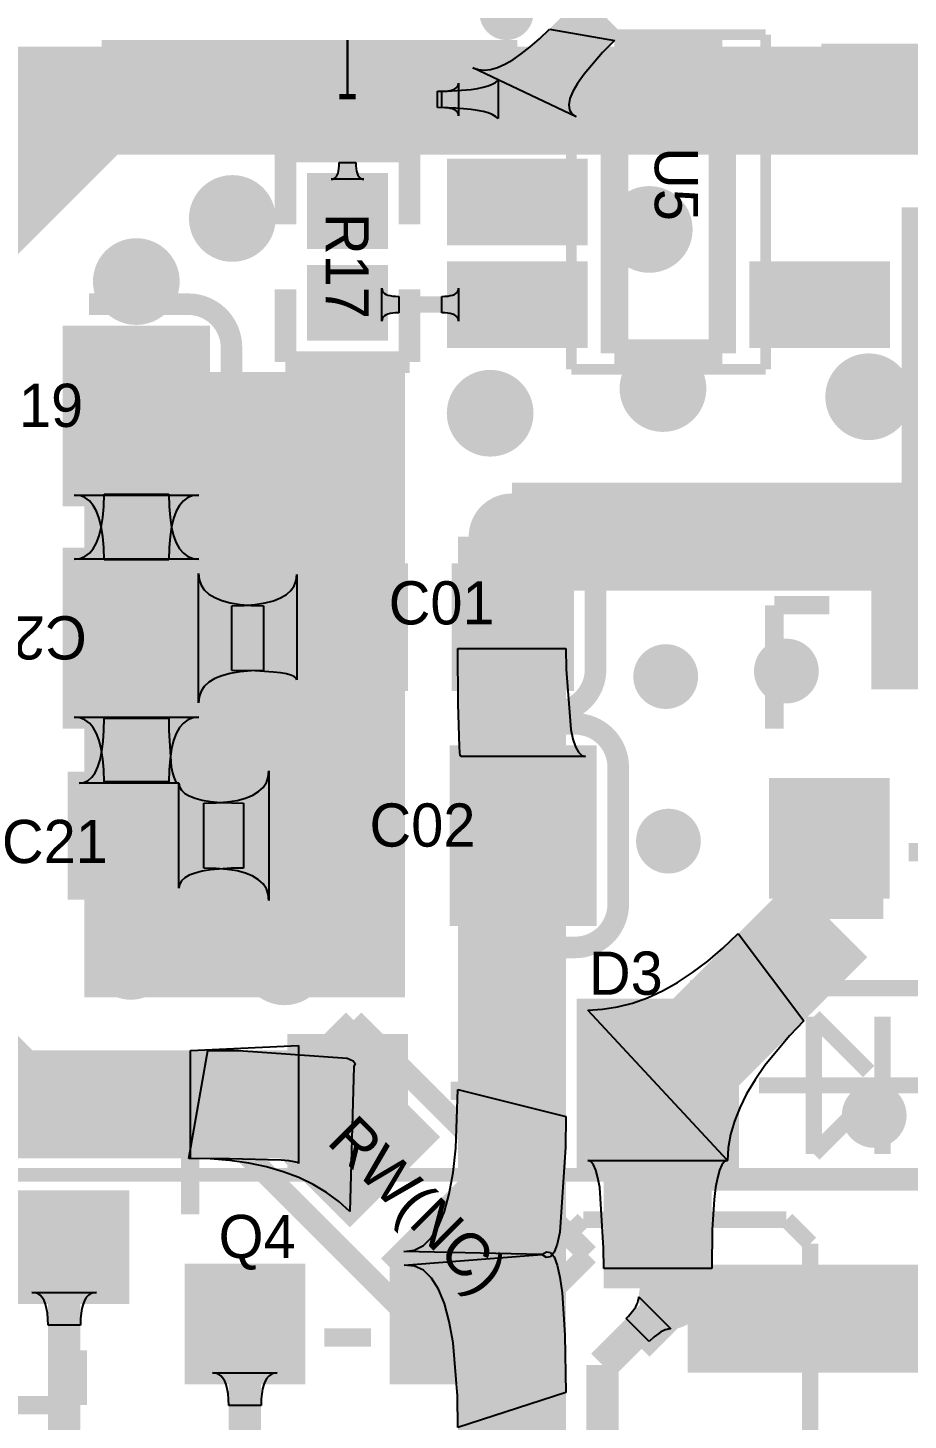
# Model space of a CAD drawing. Extents: x 53.3 to 135, y 28 to 125.4.
# Drawn here: x 88.94 to 97.09, y 46.51 to 59.4 of the extents above; entities that cross this region are included whole.
import ezdxf

# ---------------------------------------------------------------- set-up
doc = ezdxf.new("R2010")
doc.units = 0
doc.header["$MEASUREMENT"] = 0
for name, color, linetype in [('BOTTOMLAYER', 5, 'CONTINUOUS'), ('BOTTOMOVERLAY', 54, 'CONTINUOUS'), ('BOTTOMSOLDER', 6, 'CONTINUOUS'), ('MECHANICAL13', 56, 'CONTINUOUS'), ('MULTILAYER', 9, 'CONTINUOUS'), ('TOPLAYER', 1, 'CONTINUOUS'), ('TOPOVERLAY', 2, 'CONTINUOUS'), ('TOPPASTE', 8, 'CONTINUOUS'), ('TOPSOLDER', 216, 'CONTINUOUS')]:
    doc.layers.add(name, color=color, linetype=linetype)

msp = doc.modelspace()

# ---------------------------------------------------------------- linework, layer by layer
at = {"layer": 'BOTTOMLAYER'}
for p, q in [((94.565567, 47.554914), (94.576087, 47.574766)), ((94.576087, 47.574766), (94.584233, 47.593941)), ((94.584233, 47.593941), (94.590001, 47.61244)), ((94.590001, 47.61244), (94.593397, 47.630258)), ((94.593397, 47.630258), (94.594416, 47.6474)), ((94.594416, 47.6474), (94.8914, 47.350416)), ((94.477345, 47.445475), (94.49974, 47.468719)), ((94.689475, 47.233345), (94.477345, 47.445475)), ((94.49974, 47.468719), (94.537403, 47.513171)), ((94.537403, 47.513171), (94.552673, 47.53438)), ((94.552673, 47.53438), (94.565567, 47.554914)), ((94.798914, 47.321567), (94.77838, 47.308673)), ((94.818766, 47.332087), (94.798914, 47.321567)), ((94.837941, 47.340233), (94.818766, 47.332087)), ((94.85644, 47.346001), (94.837941, 47.340233)), ((94.874258, 47.349397), (94.85644, 47.346001)), ((94.8914, 47.350416), (94.874258, 47.349397)), ((94.735284, 47.275758), (94.689475, 47.233345)), ((94.757171, 47.293403), (94.735284, 47.275758)), ((94.77838, 47.308673), (94.757171, 47.293403))]:
    msp.add_line(p, q, dxfattribs=at)
for points, const_width in [([(79.9592, 58.7248), (100.8888, 58.7248)], 1.000001), ([(93.419198, 54.6862), (97.7392, 54.6862)], 1.000001), ([(93.6498, 47.9298), (94.0816, 48.3616)], 0.152001), ([(94.0816, 48.3616), (95.9612, 48.3616)], 0.152001), ([(95.9612, 48.3616), (96.182398, 48.140402)], 0.152001), ([(96.182398, 44.3992), (96.182398, 48.140402)], 0.152001), ([(93.6498, 44.6786), (93.6498, 47.9298)], 0.152001), ([(94.2594, 47.0154), (94.8944, 47.6504)], 0.299999), ([(94.2594, 44.1198), (94.2594, 47.0154)], 0.299999)]:
    msp.add_lwpolyline(points, dxfattribs=dict(at, const_width=const_width))
for points, const_width in [([(90.6804, 57.6326, 1), (90.9804, 57.6326, 1)], 0.299999), ([(94.5412, 57.531, 1), (94.8412, 57.531, 1)], 0.299999), ([(89.7914, 57.0484, 1), (90.0914, 57.0484, 1)], 0.299999), ([(94.6682, 56.0578, 1), (94.9682, 56.0578, 1)], 0.299999), ([(96.5732, 55.9816, 1), (96.8732, 55.9816, 1)], 0.299999), ([(93.068, 55.8292, 1), (93.368, 55.8292, 1)], 0.299999), ([(90.4772, 55.7784, 1), (90.7772, 55.7784, 1)], 0.299999), ([(91.671, 55.4736, 1), (91.971, 55.4736, 1)], 0.299999), ([(89.792399, 54.8132, 1), (90.092398, 54.8132, 1)], 0.299999), ([(93.219199, 54.6862, 1), (93.619198, 54.6862, 1)], 0.399999), ([(90.8074, 53.7464, 1), (91.1074, 53.7464, 1)], 0.299999), ([(94.6936, 53.3908, 1), (94.9936, 53.3908, 1)], 0.299999), ([(95.8112, 53.4416, 1), (96.1112, 53.4416, 1)], 0.299999), ([(91.5948, 52.9844, 1), (91.8948, 52.9844, 1)], 0.299999), ([(90.7312, 52.832, 1), (91.0312, 52.832, 1)], 0.299999), ([(89.792399, 52.7558, 1), (90.092398, 52.7558, 1)], 0.299999), ([(90.5788, 51.9176, 1), (90.8788, 51.9176, 1)], 0.299999), ([(94.719, 51.8668, 1), (95.019, 51.8668, 1)], 0.299999), ([(89.7406, 50.8, 1), (90.0406, 50.8, 1)], 0.299999), ([(91.163, 50.7492, 1), (91.463, 50.7492, 1)], 0.299999), ([(96.624, 49.3268, 1), (96.924, 49.3268, 1)], 0.299999), ([(94.7444, 47.6504, 1), (95.0444, 47.6504, 1)], 0.299999)]:
    msp.add_lwpolyline(points, format="xyb", close=True, dxfattribs=dict(at, const_width=const_width))
at = {"layer": 'BOTTOMOVERLAY', "const_width": 0.127}
msp.add_lwpolyline([(79.353113, 48.777027), (122.553136, 48.777027)], dxfattribs=at)
at = {"layer": 'BOTTOMSOLDER', "const_width": 0.401599}
for points in [[(90.6296, 57.6326, 1), (91.0312, 57.6326, 1)], [(94.4904, 57.531, 1), (94.892, 57.531, 1)], [(89.7406, 57.0484, 1), (90.1422, 57.0484, 1)], [(94.6174, 56.0578, 1), (95.019, 56.0578, 1)], [(96.5224, 55.9816, 1), (96.924, 55.9816, 1)], [(93.0172, 55.8292, 1), (93.4188, 55.8292, 1)], [(90.4264, 55.7784, 1), (90.828, 55.7784, 1)], [(91.6202, 55.4736, 1), (92.0218, 55.4736, 1)], [(89.741599, 54.8132, 1), (90.143198, 54.8132, 1)], [(90.7566, 53.7464, 1), (91.1582, 53.7464, 1)], [(91.544, 52.9844, 1), (91.9456, 52.9844, 1)], [(89.741599, 52.7558, 1), (90.143198, 52.7558, 1)], [(90.6804, 52.832, 1), (91.082, 52.832, 1)], [(90.528, 51.9176, 1), (90.9296, 51.9176, 1)], [(89.6898, 50.8, 1), (90.0914, 50.8, 1)], [(91.1122, 50.7492, 1), (91.5138, 50.7492, 1)]]:
    msp.add_lwpolyline(points, format="xyb", close=True, dxfattribs=at)
at = {"layer": 'MECHANICAL13', "const_width": 0.1}
for points in [[(93.968997, 59.334997), (95.768998, 59.334997)], [(93.968997, 56.234998), (93.968997, 59.334997)], [(95.768998, 56.234998), (95.768998, 59.334997)], [(93.968997, 56.234998), (95.768998, 56.234998)]]:
    msp.add_lwpolyline(points, dxfattribs=at)
at = {"layer": 'MULTILAYER'}
for points, const_width in [([(90.6804, 57.6326, 1), (90.9804, 57.6326, 1)], 0.299999), ([(94.5412, 57.531, 1), (94.8412, 57.531, 1)], 0.299999), ([(89.7914, 57.0484, 1), (90.0914, 57.0484, 1)], 0.299999), ([(94.6682, 56.0578, 1), (94.9682, 56.0578, 1)], 0.299999), ([(96.5732, 55.9816, 1), (96.8732, 55.9816, 1)], 0.299999), ([(93.068, 55.8292, 1), (93.368, 55.8292, 1)], 0.299999), ([(90.4772, 55.7784, 1), (90.7772, 55.7784, 1)], 0.299999), ([(91.671, 55.4736, 1), (91.971, 55.4736, 1)], 0.299999), ([(89.792399, 54.8132, 1), (90.092398, 54.8132, 1)], 0.299999), ([(93.219199, 54.6862, 1), (93.619198, 54.6862, 1)], 0.399999), ([(90.8074, 53.7464, 1), (91.1074, 53.7464, 1)], 0.299999), ([(94.6936, 53.3908, 1), (94.9936, 53.3908, 1)], 0.299999), ([(95.8112, 53.4416, 1), (96.1112, 53.4416, 1)], 0.299999), ([(91.5948, 52.9844, 1), (91.8948, 52.9844, 1)], 0.299999), ([(90.7312, 52.832, 1), (91.0312, 52.832, 1)], 0.299999), ([(89.792399, 52.7558, 1), (90.092398, 52.7558, 1)], 0.299999), ([(90.5788, 51.9176, 1), (90.8788, 51.9176, 1)], 0.299999), ([(94.719, 51.8668, 1), (95.019, 51.8668, 1)], 0.299999), ([(89.7406, 50.8, 1), (90.0406, 50.8, 1)], 0.299999), ([(91.163, 50.7492, 1), (91.463, 50.7492, 1)], 0.299999), ([(96.624, 49.3268, 1), (96.924, 49.3268, 1)], 0.299999), ([(94.7444, 47.6504, 1), (95.0444, 47.6504, 1)], 0.299999)]:
    msp.add_lwpolyline(points, format="xyb", close=True, dxfattribs=dict(at, const_width=const_width))
at = {"layer": 'TOPLAYER'}
for p, q in [((93.674347, 59.297405), (93.765949, 59.385502)), ((93.765949, 59.385502), (94.369501, 59.281949)), ((91.8972, 59.284997), (91.8972, 59.285)), ((91.8972, 59.285), (91.8972, 59.284997)), ((91.8972, 59.284997), (91.8972, 59.285)), ((91.8972, 59.285), (91.8972, 59.284997)), ((91.8972, 58.784998), (91.8972, 59.284997)), ((91.8972, 59.284997), (91.8972, 59.284997)), ((91.8972, 59.284997), (91.8972, 59.284997)), ((91.8972, 59.284997), (91.8972, 59.284997)), ((91.8972, 59.284997), (91.8972, 59.284997)), ((91.8972, 59.284997), (91.8972, 59.284997)), ((91.8972, 59.284997), (91.8972, 59.284997)), ((91.8972, 59.284997), (91.8972, 58.784998)), ((93.505068, 59.156166), (93.587385, 59.220959)), ((93.587385, 59.220959), (93.674347, 59.297405)), ((94.369501, 59.281949), (94.259001, 59.167944)), ((93.285973, 59.031706), (93.35436, 59.06154)), ((93.35436, 59.06154), (93.427393, 59.103026)), ((93.427393, 59.103026), (93.505068, 59.156166)), ((94.259001, 59.167944), (94.087892, 58.968795)), ((94.012901, 58.574843), (93.058844, 59.028901)), ((93.058844, 59.028901), (93.108661, 59.012122)), ((93.108661, 59.012122), (93.163123, 59.006999)), ((93.163123, 59.006999), (93.222227, 59.013527)), ((93.222227, 59.013527), (93.285973, 59.031706)), ((94.087892, 58.968795), (94.027285, 58.883652)), ((92.730831, 58.810997), (92.819334, 58.812008)), ((92.730831, 58.658999), (92.730831, 58.810997)), ((92.770046, 58.810997), (92.799505, 58.811759)), ((92.770046, 58.658999), (92.770046, 58.810997)), ((92.799505, 58.811759), (92.825862, 58.814038)), ((92.819334, 58.812008), (93.041706, 58.827142)), ((92.825862, 58.814038), (92.849121, 58.817838)), ((92.849121, 58.817838), (92.869278, 58.823159)), ((92.869278, 58.823159), (92.886332, 58.829999)), ((92.886332, 58.829999), (92.900287, 58.838358)), ((92.900287, 58.838358), (92.91114, 58.848239)), ((92.91114, 58.848239), (92.918892, 58.859638)), ((92.918892, 58.859638), (92.923545, 58.872559)), ((92.923545, 58.872559), (92.925095, 58.886999)), ((92.925095, 58.886999), (92.925095, 58.582997)), ((93.041706, 58.827142), (93.10145, 58.83622)), ((93.10145, 58.83622), (93.154007, 58.847317)), ((93.154007, 58.847317), (93.199372, 58.860433)), ((93.199372, 58.860433), (93.237548, 58.875567)), ((93.237548, 58.875567), (93.268533, 58.892717)), ((93.268533, 58.892717), (93.292331, 58.911884)), ((93.292331, 58.911884), (93.292331, 58.558113)), ((93.98331, 58.808132), (93.955967, 58.742232)), ((94.027285, 58.883652), (93.98331, 58.808132)), ((91.8972, 58.784998), (91.8972, 58.784998)), ((93.955967, 58.742232), (93.945253, 58.685953)), ((93.945253, 58.685953), (93.951171, 58.639296)), ((92.900647, 58.654963), (92.730831, 58.658999)), ((92.799505, 58.658237), (92.770046, 58.658999)), ((92.825862, 58.655958), (92.799505, 58.658237)), ((92.849121, 58.652159), (92.825862, 58.655958)), ((92.869278, 58.646837), (92.849121, 58.652159)), ((92.886332, 58.639997), (92.869278, 58.646837)), ((92.900287, 58.631638), (92.886332, 58.639997)), ((92.91114, 58.621757), (92.900287, 58.631638)), ((93.041706, 58.642855), (92.900647, 58.654963)), ((92.918892, 58.610358), (92.91114, 58.621757)), ((92.923545, 58.597437), (92.918892, 58.610358)), ((92.925095, 58.582997), (92.923545, 58.597437)), ((93.10145, 58.633777), (93.041706, 58.642855)), ((93.154007, 58.622679), (93.10145, 58.633777)), ((93.199372, 58.609563), (93.154007, 58.622679)), ((93.237548, 58.594429), (93.199372, 58.609563)), ((93.268533, 58.577279), (93.237548, 58.594429)), ((93.292331, 58.558113), (93.268533, 58.577279)), ((93.951171, 58.639296), (93.973721, 58.602258)), ((93.973721, 58.602258), (94.012901, 58.574843)), ((91.820439, 58.121492), (91.821198, 58.15095)), ((91.821198, 58.15095), (91.973202, 58.15095)), ((91.973202, 58.15095), (91.973961, 58.121492)), ((91.783959, 58.009856), (91.79384, 58.020709)), ((91.79384, 58.020709), (91.802199, 58.034664)), ((91.802199, 58.034664), (91.809039, 58.051718)), ((91.809039, 58.051718), (91.81436, 58.071875)), ((91.81436, 58.071875), (91.81816, 58.095134)), ((91.81816, 58.095134), (91.820439, 58.121492)), ((91.973961, 58.121492), (91.97624, 58.095134)), ((91.97624, 58.095134), (91.98004, 58.071875)), ((91.98004, 58.071875), (91.985361, 58.051718)), ((91.985361, 58.051718), (91.992201, 58.034664)), ((91.992201, 58.034664), (92.00056, 58.020709)), ((92.00056, 58.020709), (92.010441, 58.009856)), ((91.745199, 57.995901), (91.759639, 57.997451)), ((92.049201, 57.995901), (91.745199, 57.995901)), ((91.759639, 57.997451), (91.77256, 58.002104)), ((91.77256, 58.002104), (91.783959, 58.009856)), ((92.010441, 58.009856), (92.02184, 58.002104)), ((92.02184, 58.002104), (92.034761, 57.997451)), ((92.034761, 57.997451), (92.049201, 57.995901)), ((92.216105, 56.682998), (92.216105, 56.987001)), ((92.216105, 56.987001), (92.217654, 56.972561)), ((92.923545, 56.972561), (92.925095, 56.987001)), ((92.925095, 56.987001), (92.925095, 56.682998)), ((92.217654, 56.972561), (92.222307, 56.95964)), ((92.222307, 56.95964), (92.230059, 56.94824)), ((92.230059, 56.94824), (92.240913, 56.93836)), ((92.240913, 56.93836), (92.254868, 56.93)), ((92.254868, 56.93), (92.271921, 56.92316)), ((92.271921, 56.92316), (92.292079, 56.917839)), ((92.292079, 56.917839), (92.315337, 56.914039)), ((92.315337, 56.914039), (92.341695, 56.911761)), ((92.341695, 56.911761), (92.371154, 56.911001)), ((92.371154, 56.911001), (92.371154, 56.758997)), ((92.770046, 56.911001), (92.799505, 56.911761)), ((92.770046, 56.758997), (92.770046, 56.911001)), ((92.799505, 56.911761), (92.825862, 56.914039)), ((92.825862, 56.914039), (92.849121, 56.917839)), ((92.849121, 56.917839), (92.869278, 56.92316)), ((92.869278, 56.92316), (92.886332, 56.93)), ((92.886332, 56.93), (92.900287, 56.93836)), ((92.900287, 56.93836), (92.91114, 56.94824)), ((92.91114, 56.94824), (92.918892, 56.95964)), ((92.918892, 56.95964), (92.923545, 56.972561)), ((92.240913, 56.731639), (92.230059, 56.721759)), ((92.254868, 56.739998), (92.240913, 56.731639)), ((92.271921, 56.746838), (92.254868, 56.739998)), ((92.292079, 56.75216), (92.271921, 56.746838)), ((92.315337, 56.75596), (92.292079, 56.75216)), ((92.341695, 56.758238), (92.315337, 56.75596)), ((92.371154, 56.758997), (92.341695, 56.758238)), ((92.799505, 56.758238), (92.770046, 56.758997)), ((92.825862, 56.75596), (92.799505, 56.758238)), ((92.849121, 56.75216), (92.825862, 56.75596)), ((92.869278, 56.746838), (92.849121, 56.75216)), ((92.886332, 56.739998), (92.869278, 56.746838)), ((92.900287, 56.731639), (92.886332, 56.739998)), ((92.91114, 56.721759), (92.900287, 56.731639)), ((92.217654, 56.697438), (92.216105, 56.682998)), ((92.222307, 56.710359), (92.217654, 56.697438)), ((92.230059, 56.721759), (92.222307, 56.710359)), ((92.918892, 56.710359), (92.91114, 56.721759)), ((92.923545, 56.697438), (92.918892, 56.710359)), ((92.925095, 56.682998), (92.923545, 56.697438)), ((89.418069, 55.065849), (89.365447, 55.071848)), ((89.365447, 55.071848), (90.519349, 55.071848)), ((89.46515, 55.047848), (89.418069, 55.065849)), ((89.63963, 54.96435), (89.642399, 55.078351)), ((89.642399, 55.078351), (90.242398, 55.078351)), ((90.242398, 55.078351), (90.245166, 54.96435)), ((90.466728, 55.065849), (90.419646, 55.047848)), ((90.519349, 55.071848), (90.466728, 55.065849)), ((89.506692, 55.017848), (89.46515, 55.047848)), ((89.542696, 54.975849), (89.506692, 55.017848)), ((89.573161, 54.921848), (89.542696, 54.975849)), ((89.631322, 54.862352), (89.63963, 54.96435)), ((90.245166, 54.96435), (90.253475, 54.862352)), ((90.3421, 54.975849), (90.311635, 54.921848)), ((90.378105, 55.017848), (90.3421, 54.975849)), ((90.419646, 55.047848), (90.378105, 55.017848)), ((89.598086, 54.855849), (89.573161, 54.921848)), ((89.617474, 54.777848), (89.598086, 54.855849)), ((89.617474, 54.772352), (89.631322, 54.862352)), ((90.253475, 54.862352), (90.267323, 54.772352)), ((90.28671, 54.855849), (90.267323, 54.777848)), ((90.311635, 54.921848), (90.28671, 54.855849)), ((89.573161, 54.628351), (89.598086, 54.694351)), ((89.598086, 54.694351), (89.617474, 54.772352)), ((89.631322, 54.687848), (89.617474, 54.777848)), ((89.63963, 54.58585), (89.631322, 54.687848)), ((90.253475, 54.687848), (90.245166, 54.58585)), ((90.267323, 54.777848), (90.253475, 54.687848)), ((90.267323, 54.772352), (90.28671, 54.694351)), ((90.28671, 54.694351), (90.311635, 54.628351)), ((89.506692, 54.532352), (89.542696, 54.574351)), ((89.542696, 54.574351), (89.573161, 54.628351)), ((89.642399, 54.471849), (89.63963, 54.58585)), ((90.245166, 54.58585), (90.242398, 54.471849)), ((90.311635, 54.628351), (90.3421, 54.574351)), ((90.3421, 54.574351), (90.378105, 54.532352)), ((89.365447, 54.478352), (89.418069, 54.484351)), ((90.519349, 54.478352), (89.365447, 54.478352)), ((89.418069, 54.484351), (89.46515, 54.502352)), ((89.46515, 54.502352), (89.506692, 54.532352)), ((90.242398, 54.471849), (89.642399, 54.471849)), ((90.378105, 54.532352), (90.419646, 54.502352)), ((90.419646, 54.502352), (90.466728, 54.484351)), ((90.466728, 54.484351), (90.519349, 54.478352)), ((90.516301, 53.146401), (90.516301, 54.346399)), ((90.516301, 54.346399), (90.522331, 54.289399)), ((90.522331, 54.289399), (90.540423, 54.238398)), ((91.403249, 54.231073), (91.42125, 54.280125)), ((91.42125, 54.280125), (91.427249, 54.334951)), ((91.427249, 54.334951), (91.427249, 53.361049)), ((90.540423, 54.238398), (90.570576, 54.193399)), ((90.570576, 54.193399), (90.612788, 54.1544)), ((90.612788, 54.1544), (90.667063, 54.121401)), ((91.277249, 54.118538), (91.33125, 54.150278)), ((91.33125, 54.150278), (91.373249, 54.187788)), ((91.373249, 54.187788), (91.403249, 54.231073)), ((90.667063, 54.121401), (90.733397, 54.0944)), ((90.733397, 54.0944), (90.811794, 54.0734)), ((90.811794, 54.0734), (90.902252, 54.058398)), ((90.82725, 54.046399), (90.941251, 54.049285)), ((90.82725, 53.446401), (90.82725, 54.046399)), ((90.902252, 54.058398), (91.004768, 54.049399)), ((90.941251, 54.049285), (91.043249, 54.057941)), ((91.004768, 54.049399), (91.119348, 54.046399)), ((91.043249, 54.057941), (91.133249, 54.072368)), ((91.119348, 54.046399), (91.119348, 53.446401)), ((91.133249, 54.072368), (91.21125, 54.092566)), ((91.21125, 54.092566), (91.277249, 54.118538)), ((92.919199, 53.649552), (93.919197, 53.649552)), ((92.921686, 53.139551), (92.919199, 53.649552)), ((93.919197, 53.649552), (93.921014, 53.459553)), ((90.733397, 53.3984), (90.667063, 53.371399)), ((90.811794, 53.4194), (90.733397, 53.3984)), ((90.902252, 53.434402), (90.811794, 53.4194)), ((91.043249, 53.442987), (90.82725, 53.446401)), ((91.004768, 53.443401), (90.902252, 53.434402)), ((91.119348, 53.446401), (91.004768, 53.443401)), ((91.21125, 53.432746), (91.043249, 53.442987)), ((91.277249, 53.425062), (91.21125, 53.432746)), ((91.33125, 53.415674), (91.277249, 53.425062)), ((91.373249, 53.404579), (91.33125, 53.415674)), ((91.403249, 53.391775), (91.373249, 53.404579)), ((91.42125, 53.377267), (91.403249, 53.391775)), ((91.427249, 53.361049), (91.42125, 53.377267)), ((93.921014, 53.459553), (93.964587, 52.899551)), ((90.540423, 53.254402), (90.522331, 53.203401)), ((90.570576, 53.299401), (90.540423, 53.254402)), ((90.612788, 53.3384), (90.570576, 53.299401)), ((90.667063, 53.371399), (90.612788, 53.3384)), ((90.522331, 53.203401), (90.516301, 53.146401)), ((92.932748, 52.739552), (92.921686, 53.139551)), ((89.418069, 53.008449), (89.365447, 53.014448)), ((89.365447, 53.014448), (90.519349, 53.014448)), ((89.46515, 52.990448), (89.418069, 53.008449)), ((89.506692, 52.960448), (89.46515, 52.990448)), ((89.640087, 52.89055), (89.642399, 53.00455)), ((89.642399, 53.00455), (90.242398, 53.00455)), ((90.242398, 53.00455), (90.243325, 52.89055)), ((90.419646, 52.990448), (90.378105, 52.960448)), ((90.466728, 53.008449), (90.419646, 52.990448)), ((90.519349, 53.014448), (90.466728, 53.008449)), ((89.542696, 52.918449), (89.506692, 52.960448)), ((89.573161, 52.864448), (89.542696, 52.918449)), ((89.598086, 52.798449), (89.573161, 52.864448)), ((89.633153, 52.788551), (89.640087, 52.89055)), ((90.243325, 52.89055), (90.265585, 52.554551)), ((90.311635, 52.864448), (90.28671, 52.798449)), ((90.3421, 52.918449), (90.311635, 52.864448)), ((90.378105, 52.960448), (90.3421, 52.918449)), ((93.964587, 52.899551), (93.984559, 52.809551)), ((89.617474, 52.720448), (89.598086, 52.798449)), ((89.621596, 52.698551), (89.633153, 52.788551)), ((90.28671, 52.798449), (90.267323, 52.720448)), ((92.936898, 52.689552), (92.932748, 52.739552)), ((93.984559, 52.809551), (94.008161, 52.739552)), ((94.008161, 52.739552), (94.035395, 52.689552)), ((89.584611, 52.554551), (89.605414, 52.62055)), ((89.605414, 52.62055), (89.621596, 52.698551)), ((89.631322, 52.630448), (89.617474, 52.720448)), ((89.63963, 52.52845), (89.631322, 52.630448)), ((90.253475, 52.630448), (90.245166, 52.52845)), ((90.267323, 52.720448), (90.253475, 52.630448)), ((92.941597, 52.659552), (92.936898, 52.689552)), ((92.946852, 52.649552), (92.941597, 52.659552)), ((94.100754, 52.649552), (92.946852, 52.649552)), ((94.035395, 52.689552), (94.066258, 52.659552)), ((94.066258, 52.659552), (94.100754, 52.649552)), ((89.529135, 52.458551), (89.559183, 52.50055)), ((89.559183, 52.50055), (89.584611, 52.554551)), ((89.642399, 52.414449), (89.63963, 52.52845)), ((90.245166, 52.52845), (90.242398, 52.414449)), ((90.265585, 52.554551), (90.275788, 52.50055)), ((90.275788, 52.50055), (90.287846, 52.458551)), ((91.163869, 52.460599), (91.169899, 52.517599)), ((91.169899, 52.517599), (91.169899, 51.317601)), ((89.411246, 52.404551), (89.455165, 52.41055)), ((90.335151, 52.404551), (89.411246, 52.404551)), ((89.455165, 52.41055), (89.494462, 52.428551)), ((89.494462, 52.428551), (89.529135, 52.458551)), ((90.242398, 52.414449), (89.642399, 52.414449)), ((90.287846, 52.458551), (90.30176, 52.428551)), ((90.30176, 52.428551), (90.317528, 52.41055)), ((90.317528, 52.41055), (90.335151, 52.404551)), ((90.335151, 51.430649), (90.335151, 52.404551)), ((90.335151, 52.404551), (90.34115, 52.369029)), ((90.34115, 52.369029), (90.359151, 52.337249)), ((91.073412, 52.3256), (91.115624, 52.364599)), ((91.115624, 52.364599), (91.145777, 52.409598)), ((91.145777, 52.409598), (91.163869, 52.460599)), ((90.359151, 52.337249), (90.389151, 52.309204)), ((90.389151, 52.309204), (90.43115, 52.284902)), ((90.43115, 52.284902), (90.48515, 52.264338)), ((90.48515, 52.264338), (90.55115, 52.24751)), ((90.55115, 52.24751), (90.629151, 52.234424)), ((90.566852, 52.217599), (90.681432, 52.220599)), ((90.566852, 51.617601), (90.566852, 52.217599)), ((90.629151, 52.234424), (90.719151, 52.225077)), ((90.681432, 52.220599), (90.783948, 52.229598)), ((90.719151, 52.225077), (90.93515, 52.217599)), ((90.783948, 52.229598), (90.874405, 52.2446)), ((90.874405, 52.2446), (90.952803, 52.2656)), ((90.93515, 52.217599), (90.93515, 51.617601)), ((90.952803, 52.2656), (91.019137, 52.292601)), ((91.019137, 52.292601), (91.073412, 52.3256)), ((90.48515, 51.570862), (90.43115, 51.550298)), ((90.55115, 51.58769), (90.48515, 51.570862)), ((90.629151, 51.600776), (90.55115, 51.58769)), ((90.681432, 51.614601), (90.566852, 51.617601)), ((90.821149, 51.615731), (90.629151, 51.600776)), ((90.783948, 51.605602), (90.681432, 51.614601)), ((90.874405, 51.5906), (90.783948, 51.605602)), ((90.93515, 51.617601), (90.821149, 51.615731)), ((90.952803, 51.5696), (90.874405, 51.5906)), ((90.34115, 51.466171), (90.335151, 51.430649)), ((90.359151, 51.497951), (90.34115, 51.466171)), ((90.389151, 51.525996), (90.359151, 51.497951)), ((90.43115, 51.550298), (90.389151, 51.525996)), ((91.019137, 51.542599), (90.952803, 51.5696)), ((91.073412, 51.5096), (91.019137, 51.542599)), ((91.115624, 51.470601), (91.073412, 51.5096)), ((91.145777, 51.425602), (91.115624, 51.470601)), ((91.163869, 51.374601), (91.145777, 51.425602)), ((91.169899, 51.317601), (91.163869, 51.374601)), ((95.373942, 50.875908), (95.515151, 51.010259)), ((95.515151, 51.010259), (96.12326, 50.204152)), ((95.23316, 50.7557), (95.373942, 50.875908)), ((95.092804, 50.649632), (95.23316, 50.7557)), ((94.813371, 50.479927), (94.952876, 50.557709)), ((94.952876, 50.557709), (95.092804, 50.649632)), ((94.535645, 50.36679), (94.674294, 50.416287)), ((94.674294, 50.416287), (94.813371, 50.479927)), ((94.12225, 50.303151), (94.259621, 50.310222)), ((95.416152, 48.909249), (94.12225, 50.303151)), ((94.259621, 50.310222), (94.397421, 50.331436)), ((94.397421, 50.331436), (94.535645, 50.36679)), ((96.12326, 50.204152), (95.988909, 50.063923)), ((95.988909, 50.063923), (95.762633, 49.790624)), ((90.429146, 48.928401), (90.602752, 49.928399)), ((90.443047, 49.928399), (91.443048, 49.975351)), ((90.443047, 48.928401), (90.443047, 49.928399)), ((90.602752, 49.928399), (90.886272, 49.926918)), ((90.886272, 49.926918), (91.895158, 49.855806)), ((91.443048, 49.975351), (91.443048, 48.881449)), ((91.895158, 49.855806), (91.947936, 49.833583)), ((91.954601, 49.780248), (91.91925, 48.438295)), ((91.947936, 49.833583), (91.967751, 49.808397)), ((91.967751, 49.808397), (91.954601, 49.780248)), ((95.762633, 49.790624), (95.67071, 49.657556)), ((95.67071, 49.657556), (95.592928, 49.526873)), ((92.899197, 49.023328), (92.919199, 49.566952)), ((92.919199, 49.566952), (93.919197, 49.315652)), ((95.592928, 49.526873), (95.529288, 49.398575)), ((95.529288, 49.398575), (95.479791, 49.272665)), ((93.919197, 49.315652), (93.916975, 49.032876)), ((95.479791, 49.272665), (95.444437, 49.14914)), ((95.444437, 49.14914), (95.423223, 49.028002)), ((92.874198, 48.797195), (92.899197, 49.023328)), ((93.916975, 49.032876), (93.863612, 48.246238)), ((95.423223, 49.028002), (95.416152, 48.909249)), ((90.624045, 48.923499), (90.429146, 48.928401)), ((90.803047, 48.926521), (90.443047, 48.928401)), ((90.808749, 48.908795), (90.624045, 48.923499)), ((91.283048, 48.911497), (90.803047, 48.926521)), ((90.983255, 48.884291), (90.808749, 48.908795)), ((91.147562, 48.849984), (90.983255, 48.884291)), ((91.353048, 48.905394), (91.283048, 48.911497)), ((91.403048, 48.89835), (91.353048, 48.905394)), ((91.433048, 48.89037), (91.403048, 48.89835)), ((91.443048, 48.881449), (91.433048, 48.89037)), ((94.15017, 48.899249), (94.12225, 48.909249)), ((94.12225, 48.909249), (95.416152, 48.909249)), ((94.175153, 48.869249), (94.15017, 48.899249)), ((94.197195, 48.81925), (94.175153, 48.869249)), ((95.363248, 48.869249), (95.341206, 48.81925)), ((95.388232, 48.899249), (95.363248, 48.869249)), ((95.416152, 48.909249), (95.388232, 48.899249)), ((91.301672, 48.805874), (91.147562, 48.849984)), ((91.445583, 48.751962), (91.301672, 48.805874)), ((91.579296, 48.688249), (91.445583, 48.751962)), ((92.839197, 48.601513), (92.874198, 48.797195)), ((94.216299, 48.74925), (94.197195, 48.81925)), ((94.232463, 48.65925), (94.216299, 48.74925)), ((95.322103, 48.74925), (95.305938, 48.65925)), ((95.341206, 48.81925), (95.322103, 48.74925)), ((91.702811, 48.614734), (91.579296, 48.688249)), ((91.816131, 48.531414), (91.702811, 48.614734)), ((94.267731, 48.099248), (94.232463, 48.65925)), ((95.305938, 48.65925), (95.292713, 48.54925)), ((91.91925, 48.438295), (91.816131, 48.531414)), ((92.794198, 48.436289), (92.839197, 48.601513)), ((95.292713, 48.54925), (95.27508, 48.269248)), ((92.739197, 48.301514), (92.794198, 48.436289)), ((92.674199, 48.197193), (92.739197, 48.301514)), ((93.863612, 48.246238), (93.839152, 48.135697)), ((95.27508, 48.269248), (95.269202, 47.909249)), ((92.514199, 48.079914), (92.599198, 48.123328)), ((92.599198, 48.123328), (92.674199, 48.197193)), ((93.839152, 48.135697), (93.810247, 48.059602)), ((94.269199, 47.909249), (94.267731, 48.099248)), ((92.419198, 48.066952), (92.514199, 48.079914)), ((93.696848, 48.038001), (92.419198, 48.066952)), ((92.421354, 47.940504), (93.696848, 48.038001)), ((93.696848, 48.038001), (93.739096, 48.065248)), ((93.739096, 48.010755), (93.696848, 48.038001)), ((93.739096, 48.065248), (93.776894, 48.058047)), ((93.776894, 48.017956), (93.739096, 48.010755)), ((93.810247, 48.059602), (93.776894, 48.017956)), ((93.776894, 48.058047), (93.810247, 48.016401)), ((93.810247, 48.016401), (93.839152, 47.940305)), ((92.515944, 47.93233), (92.421354, 47.940504)), ((92.600577, 47.892594), (92.515944, 47.93233)), ((92.675255, 47.821291), (92.600577, 47.892594)), ((93.839152, 47.940305), (93.863612, 47.829765)), ((95.269202, 47.909249), (94.269199, 47.909249)), ((92.739975, 47.718424), (92.675255, 47.821291)), ((92.794737, 47.583992), (92.739975, 47.718424)), ((93.863612, 47.829765), (93.883622, 47.684776)), ((89.002702, 47.685665), (88.974204, 47.688696)), ((88.974204, 47.688696), (89.574202, 47.688696)), ((89.028204, 47.676575), (89.002702, 47.685665)), ((89.050703, 47.661421), (89.028204, 47.676575)), ((89.070203, 47.640207), (89.050703, 47.661421)), ((89.086703, 47.612935), (89.070203, 47.640207)), ((89.100203, 47.579597), (89.086703, 47.612935)), ((89.110703, 47.540202), (89.100203, 47.579597)), ((89.448203, 47.579597), (89.437703, 47.540202)), ((89.461703, 47.612935), (89.448203, 47.579597)), ((89.478203, 47.640207), (89.461703, 47.612935)), ((89.497703, 47.661421), (89.478203, 47.640207)), ((89.520202, 47.676575), (89.497703, 47.661421)), ((89.545704, 47.685665), (89.520202, 47.676575)), ((89.574202, 47.688696), (89.545704, 47.685665)), ((92.839543, 47.417993), (92.794737, 47.583992)), ((93.883622, 47.684776), (93.910305, 47.291457)), ((89.118204, 47.494746), (89.110703, 47.540202)), ((89.122702, 47.443227), (89.118204, 47.494746)), ((89.430202, 47.494746), (89.425704, 47.443227)), ((89.437703, 47.540202), (89.430202, 47.494746)), ((89.124203, 47.385648), (89.122702, 47.443227)), ((89.424203, 47.385648), (89.124203, 47.385648)), ((89.425704, 47.443227), (89.424203, 47.385648)), ((92.874391, 47.220429), (92.839543, 47.417993)), ((92.914219, 46.730605), (92.874391, 47.220429)), ((93.910305, 47.291457), (93.919197, 46.760351)), ((90.675689, 46.939248), (90.64719, 46.942248)), ((90.64719, 46.942248), (91.247189, 46.942248)), ((90.70119, 46.930249), (90.675689, 46.939248)), ((90.72369, 46.915248), (90.70119, 46.930249)), ((91.193188, 46.930249), (91.170689, 46.915248)), ((91.21869, 46.939248), (91.193188, 46.930249)), ((91.247189, 46.942248), (91.21869, 46.939248)), ((90.743189, 46.894247), (90.72369, 46.915248)), ((90.759689, 46.867247), (90.743189, 46.894247)), ((90.773189, 46.834247), (90.759689, 46.867247)), ((90.783689, 46.795248), (90.773189, 46.834247)), ((91.121189, 46.834247), (91.110689, 46.795248)), ((91.134689, 46.867247), (91.121189, 46.834247)), ((91.151189, 46.894247), (91.134689, 46.867247)), ((91.170689, 46.915248), (91.151189, 46.894247)), ((90.79119, 46.750249), (90.783689, 46.795248)), ((90.795688, 46.699249), (90.79119, 46.750249)), ((90.79719, 46.642249), (90.795688, 46.699249)), ((91.09869, 46.699249), (91.097189, 46.642249)), ((91.103188, 46.750249), (91.09869, 46.699249)), ((91.110689, 46.795248), (91.103188, 46.750249)), ((92.919199, 46.438348), (92.914219, 46.730605)), ((93.919197, 46.760351), (92.919199, 46.438348)), ((91.097189, 46.642249), (90.79719, 46.642249))]:
    msp.add_line(p, q, dxfattribs=at)
for points, const_width in [([(94.2594, 59.5254), (94.2594, 60.873589)], 0.499999), ([(93.468998, 58.734998), (94.2594, 59.5254)], 0.499999), ([(88.162397, 57.326797), (89.620598, 58.784998)], 1.000001), ([(89.620598, 58.784998), (91.8972, 58.784998)], 1.000001), ([(91.8972, 58.784998), (93.468998, 58.784998)], 1.000001), ([(96.285197, 58.751198), (101.9302, 58.751198)], 1.000001), ([(91.8972, 58.734998), (91.8972, 58.784998)], 0.152001), ([(91.8972, 58.734998), (93.468998, 58.734998)], 0.152001), ([(91.8972, 57.701998), (91.8972, 58.734998)], 0.152001), ([(91.9226, 56.834999), (93.468998, 56.834999)], 0.152001), ([(89.942398, 53.7464), (89.942398, 55.8038)], 0.599999), ([(93.419198, 45.72), (93.419198, 54.6862)], 1.000001), ([(97.3344, 53.875), (103.854849, 53.875)], 1.000001), ([(89.942398, 51.9868), (89.942398, 53.7464)], 0.599999), ([(89.942398, 53.7464), (91.787602, 53.7464)], 0.599999), ([(91.787602, 53.7464), (91.889202, 53.848)], 0.599999), ([(96.357389, 51.145389), (96.357389, 51.8922)], 1.000001), ([(89.873198, 51.9176), (89.942398, 51.9868)], 0.599999), ([(89.873198, 51.9176), (91.743802, 51.9176)], 0.599999), ([(94.769201, 49.557201), (96.357389, 51.145389)], 1.000001), ([(88.162397, 50.039003), (88.773, 49.4284)], 1.000001), ([(94.769201, 47.724799), (94.769201, 49.557201)], 1.000001), ([(88.773, 49.4284), (91.8972, 49.4284)], 1.000001), ([(89.274203, 45.777597), (89.274203, 48.1076)], 0.299999), ([(94.769201, 47.724799), (95.047803, 47.446197)], 1.000001), ([(95.047803, 47.446197), (100.203, 47.446197)], 1.000001), ([(90.947189, 45.781011), (90.947189, 47.3964)], 0.299999)]:
    msp.add_lwpolyline(points, dxfattribs=dict(at, const_width=const_width))
for points, const_width in [([(90.6804, 57.6326, 1), (90.9804, 57.6326, 1)], 0.299999), ([(94.5412, 57.531, 1), (94.8412, 57.531, 1)], 0.299999), ([(89.7914, 57.0484, 1), (90.0914, 57.0484, 1)], 0.299999), ([(94.6682, 56.0578, 1), (94.9682, 56.0578, 1)], 0.299999), ([(96.5732, 55.9816, 1), (96.8732, 55.9816, 1)], 0.299999), ([(93.068, 55.8292, 1), (93.368, 55.8292, 1)], 0.299999), ([(90.4772, 55.7784, 1), (90.7772, 55.7784, 1)], 0.299999), ([(91.671, 55.4736, 1), (91.971, 55.4736, 1)], 0.299999), ([(89.792399, 54.8132, 1), (90.092398, 54.8132, 1)], 0.299999), ([(93.219199, 54.6862, 1), (93.619198, 54.6862, 1)], 0.399999), ([(90.8074, 53.7464, 1), (91.1074, 53.7464, 1)], 0.299999), ([(94.6936, 53.3908, 1), (94.9936, 53.3908, 1)], 0.299999), ([(95.8112, 53.4416, 1), (96.1112, 53.4416, 1)], 0.299999), ([(91.5948, 52.9844, 1), (91.8948, 52.9844, 1)], 0.299999), ([(90.7312, 52.832, 1), (91.0312, 52.832, 1)], 0.299999), ([(89.792399, 52.7558, 1), (90.092398, 52.7558, 1)], 0.299999), ([(90.5788, 51.9176, 1), (90.8788, 51.9176, 1)], 0.299999), ([(94.719, 51.8668, 1), (95.019, 51.8668, 1)], 0.299999), ([(89.7406, 50.8, 1), (90.0406, 50.8, 1)], 0.299999), ([(91.163, 50.7492, 1), (91.463, 50.7492, 1)], 0.299999), ([(96.624, 49.3268, 1), (96.924, 49.3268, 1)], 0.299999), ([(94.7444, 47.6504, 1), (95.0444, 47.6504, 1)], 0.299999)]:
    msp.add_lwpolyline(points, format="xyb", close=True, dxfattribs=dict(at, const_width=const_width))
for points in [[(94.018997, 58.434999), (94.018997, 59.034997), (92.918999, 58.434999), (92.918999, 59.034997)], [(96.818996, 58.434999), (96.818996, 59.034997), (95.718998, 58.434999), (95.718998, 59.034997)], [(94.018997, 57.484998), (94.018997, 58.084997), (92.918999, 57.484998), (92.918999, 58.084997)], [(91.572199, 58.001997), (91.572199, 57.401998), (92.222201, 58.001997), (92.222201, 57.401998)], [(97.028, 55.0672), (103.6574, 55.0672), (97.028, 57.7342), (103.6574, 57.7342)], [(91.572199, 57.151996), (91.572199, 56.551998), (92.222201, 57.151996), (92.222201, 56.551998)], [(94.018997, 56.535), (94.018997, 57.134999), (92.918999, 56.535), (92.918999, 57.134999)], [(96.818996, 56.535), (96.818996, 57.134999), (95.718998, 56.535), (95.718998, 57.134999)], [(90.522397, 56.5388), (89.362399, 56.5388), (90.522397, 55.0688), (89.362399, 55.0688)], [(89.4588, 50.419), (92.4306, 50.419), (89.4588, 56.2102), (92.4306, 56.2102)], [(90.522397, 54.4814), (89.362399, 54.4814), (90.522397, 53.0114), (89.362399, 53.0114)], [(96.8502, 53.374201), (97.7646, 53.374201), (96.8502, 54.474199), (97.7646, 54.474199)], [(91.424201, 53.358001), (92.354202, 53.358001), (91.424201, 54.337999), (92.354202, 54.337999)], [(92.964203, 53.358001), (93.894204, 53.358001), (92.964203, 54.337999), (93.894204, 54.337999)], [(91.163803, 51.1826), (92.323801, 51.1826), (91.163803, 52.6526), (92.323801, 52.6526)], [(92.943804, 51.1826), (94.103802, 51.1826), (92.943804, 52.6526), (94.103802, 52.6526)], [(90.338199, 52.407599), (89.408198, 52.407599), (90.338199, 51.427601), (89.408198, 51.427601)], [(95.900189, 51.435), (96.814589, 51.435), (95.900189, 52.3494), (96.814589, 52.3494)], [(95.4192, 48.906201), (95.4192, 50.306199), (94.119202, 48.906201), (94.119202, 50.306199)], [(91.44, 48.878401), (92.3544, 48.878401), (91.44, 49.978399), (92.3544, 49.978399)], [(92.612213, 49.126948), (91.954601, 49.784559), (91.91925, 48.433985), (91.261639, 49.091596)], [(93.701159, 48.038001), (93.043548, 48.695613), (93.008196, 47.345039), (92.350585, 48.00265)], [(88.774204, 48.5326), (88.774204, 47.6826), (89.774202, 48.5326), (89.774202, 47.6826)], [(90.489989, 46.9392), (91.404389, 46.9392), (90.489989, 47.8536), (91.404389, 47.8536)], [(92.390011, 46.9392), (93.304411, 46.9392), (92.390011, 47.8536), (93.304411, 47.8536)]]:
    msp.add_solid(points, dxfattribs=at)
at = {"layer": 'TOPOVERLAY'}
for points, const_width in [([(93.493996, 59.534999, 1), (93.243994, 59.534999, 1)], 0.249999), ([(90.372397, 56.838802, 1), (90.472397, 56.838802, 1)], 0.1), ([(90.772399, 56.438803, 1), (90.872399, 56.438803, 1)], 0.1), ([(90.772402, 55.168795, 1), (90.872401, 55.168795, 1)], 0.1), ([(90.372397, 54.781402, 1), (90.472397, 54.781402, 1)], 0.1), ([(90.372402, 54.768796, 1), (90.472402, 54.768796, 1)], 0.1), ([(91.474204, 54.638003, 1), (91.574203, 54.638003, 1)], 0.1), ([(93.744204, 54.638001, 1), (93.844204, 54.638001, 1)], 0.1), ([(90.772399, 54.381403, 1), (90.872399, 54.381403, 1)], 0.1), ([(91.074204, 54.238002, 1), (91.174204, 54.238002, 1)], 0.1), ([(94.144203, 54.237999, 1), (94.244203, 54.237999, 1)], 0.1), ([(91.074204, 53.458001, 1), (91.174204, 53.458001, 1)], 0.1), ([(94.144206, 53.457998, 1), (94.244206, 53.457998, 1)], 0.1), ([(90.772402, 53.111395, 1), (90.872401, 53.111395, 1)], 0.1), ([(91.474204, 53.057999, 1), (91.574203, 53.057999, 1)], 0.1), ([(93.744207, 53.057996, 1), (93.844207, 53.057996, 1)], 0.1), ([(91.213798, 52.952604, 1), (91.313798, 52.952604, 1)], 0.1), ([(93.953805, 52.952604, 1), (94.053805, 52.952604, 1)], 0.1), ([(90.188197, 52.707601, 1), (90.288196, 52.707601, 1)], 0.1), ([(90.372402, 52.711396, 1), (90.472402, 52.711396, 1)], 0.1), ([(90.813799, 52.552605, 1), (90.913798, 52.552605, 1)], 0.1), ([(94.353804, 52.552603, 1), (94.453804, 52.552603, 1)], 0.1), ([(90.588196, 52.307599, 1), (90.688196, 52.307599, 1)], 0.1), ([(90.588196, 51.527598, 1), (90.688196, 51.527598, 1)], 0.1), ([(90.813801, 51.282597, 1), (90.913801, 51.282597, 1)], 0.1), ([(94.353802, 51.2826, 1), (94.453801, 51.2826, 1)], 0.1), ([(90.188197, 51.127596, 1), (90.288196, 51.127596, 1)], 0.1), ([(91.213803, 50.882598, 1), (91.313803, 50.882598, 1)], 0.1), ([(93.953802, 50.882601, 1), (94.053802, 50.882601, 1)], 0.1)]:
    msp.add_lwpolyline(points, format="xyb", close=True, dxfattribs=dict(at, const_width=const_width))
for points, const_width in [([(94.368998, 56.384998), (94.368998, 59.184997)], 0.254), ([(94.368998, 59.184997), (95.368996, 59.184997)], 0.254), ([(95.368996, 56.384998), (95.368996, 59.184997)], 0.254), ([(91.322197, 58.251999), (92.472198, 58.251999)], 0.2), ([(91.322197, 57.576999), (91.322197, 58.251999)], 0.2), ([(92.472198, 57.576999), (92.472198, 58.251999)], 0.2), ([(91.322197, 56.302001), (91.322197, 56.977001)], 0.2), ([(92.472198, 56.302001), (92.472198, 56.977001)], 0.2), ([(89.502397, 56.838799), (90.422397, 56.838799)], 0.2), ([(90.822399, 55.1688), (90.822399, 56.4388)], 0.2), ([(94.368998, 56.384998), (95.368996, 56.384998)], 0.254), ([(91.322197, 56.302001), (92.472198, 56.302001)], 0.2), ([(89.502397, 54.781399), (90.422397, 54.781399)], 0.2), ([(89.502402, 54.768796), (90.422402, 54.768796)], 0.2), ([(91.524204, 54.638001), (92.259203, 54.638001)], 0.2), ([(93.059204, 54.638001), (93.794204, 54.638001)], 0.2), ([(90.822399, 53.1114), (90.822399, 54.3814)], 0.2), ([(91.124204, 53.458001), (91.124204, 54.237999)], 0.2), ([(94.194203, 53.458001), (94.194203, 54.237999)], 0.2), ([(95.849389, 52.9082), (95.849389, 54.0512)], 0.17), ([(95.849389, 54.0512), (96.357389, 54.0512)], 0.17), ([(91.524204, 53.057999), (92.259203, 53.057999)], 0.2), ([(93.059207, 53.057996), (93.794207, 53.057996)], 0.2), ([(91.263798, 52.952604), (92.183798, 52.952604)], 0.2), ([(93.083804, 52.952604), (94.003805, 52.952604)], 0.2), ([(89.502402, 52.711396), (90.422402, 52.711396)], 0.2), ([(89.503197, 52.707601), (90.238196, 52.707601)], 0.2), ([(90.863801, 51.2826), (90.863801, 52.5526)], 0.2), ([(94.403802, 51.2826), (94.403802, 52.5526)], 0.2), ([(90.638196, 51.527601), (90.638196, 52.307599)], 0.2), ([(97.093989, 51.7652), (97.525789, 51.7652)], 0.17), ([(89.503197, 51.127599), (90.238196, 51.127599)], 0.2), ([(91.263803, 50.882601), (92.183803, 50.882601)], 0.2), ([(93.083802, 50.882601), (94.003802, 50.882601)], 0.2), ([(95.0692, 50.506201), (97.8692, 50.506201)], 0.15), ([(90.837375, 49.091591), (91.954607, 50.20882)], 0.2), ([(91.954607, 50.20882), (94.125423, 48.038004)], 0.2), ([(96.2152, 50.2412), (96.7232, 49.7332)], 0.15), ([(96.2152, 49.3522), (96.2152, 50.2412)], 0.15), ([(96.8502, 48.9712), (96.8502, 50.2412)], 0.15), ([(88.258203, 49.565611), (89.401203, 49.565611)], 0.17), ([(89.401203, 49.057611), (89.401203, 49.565611)], 0.17), ([(90.439189, 48.4124), (90.439189, 49.5554)], 0.17), ([(90.439189, 49.5554), (90.947189, 49.5554)], 0.17), ([(92.852189, 49.5554), (93.360189, 49.5554)], 0.17), ([(93.360189, 48.4124), (93.360189, 49.5554)], 0.17), ([(95.7072, 49.6062), (97.2312, 49.6062)], 0.15), ([(96.2152, 48.9712), (96.7232, 49.4792)], 0.15), ([(96.2152, 48.9712), (96.2152, 49.3522)], 0.15), ([(90.837375, 49.091591), (93.008193, 46.920775)], 0.2), ([(95.0692, 48.706199), (97.8692, 48.706199)], 0.15), ([(93.008193, 46.920775), (94.125423, 48.038004)], 0.2), ([(91.683789, 47.2694), (92.115589, 47.2694)], 0.17), ([(89.401203, 46.644611), (89.401203, 47.152611)], 0.17), ([(88.258203, 46.644611), (89.401203, 46.644611)], 0.17)]:
    msp.add_lwpolyline(points, dxfattribs=dict(at, const_width=const_width))
at = {"layer": 'TOPOVERLAY', "const_width": 0.2}
for points in [[(90.422397, 56.838802, -0.414213), (90.822399, 56.438803)], [(90.822402, 55.168795, -0.414214), (90.422402, 54.768796)], [(90.422397, 54.781402, -0.414213), (90.822399, 54.381403)], [(91.124204, 54.238002, -0.414213), (91.524204, 54.638003)], [(93.794204, 54.638001, -0.414213), (94.194203, 54.237999)], [(91.524204, 53.057999, -0.414213), (91.124204, 53.458001)], [(94.194206, 53.457998, -0.414213), (93.794207, 53.057996)], [(90.822402, 53.111395, -0.414214), (90.422402, 52.711396)], [(90.863798, 52.552605, -0.414214), (91.263798, 52.952604)], [(94.003805, 52.952604, -0.414213), (94.403804, 52.552603)], [(90.238196, 52.707601, -0.414213), (90.638196, 52.307599)], [(90.638196, 51.527598, -0.414213), (90.238196, 51.127596)], [(91.263803, 50.882598, -0.414213), (90.863801, 51.282597)], [(94.403802, 51.2826, -0.414214), (94.003802, 50.882601)]]:
    msp.add_lwpolyline(points, format="xyb", dxfattribs=at)
at = {"layer": 'TOPPASTE'}
for points in [[(94.018997, 58.434999), (94.018997, 59.034997), (92.918999, 58.434999), (92.918999, 59.034997)], [(96.818996, 58.434999), (96.818996, 59.034997), (95.718998, 58.434999), (95.718998, 59.034997)], [(94.018997, 57.484998), (94.018997, 58.084997), (92.918999, 57.484998), (92.918999, 58.084997)], [(91.572199, 58.001997), (91.572199, 57.401998), (92.222201, 58.001997), (92.222201, 57.401998)], [(91.572199, 57.151996), (91.572199, 56.551998), (92.222201, 57.151996), (92.222201, 56.551998)], [(94.018997, 56.535), (94.018997, 57.134999), (92.918999, 56.535), (92.918999, 57.134999)], [(96.818996, 56.535), (96.818996, 57.134999), (95.718998, 56.535), (95.718998, 57.134999)], [(90.522397, 56.5388), (89.362399, 56.5388), (90.522397, 55.0688), (89.362399, 55.0688)], [(90.522397, 54.4814), (89.362399, 54.4814), (90.522397, 53.0114), (89.362399, 53.0114)], [(96.8502, 53.374201), (97.7646, 53.374201), (96.8502, 54.474199), (97.7646, 54.474199)], [(91.424201, 53.358001), (92.354202, 53.358001), (91.424201, 54.337999), (92.354202, 54.337999)], [(92.964203, 53.358001), (93.894204, 53.358001), (92.964203, 54.337999), (93.894204, 54.337999)], [(91.163803, 51.1826), (92.323801, 51.1826), (91.163803, 52.6526), (92.323801, 52.6526)], [(92.943804, 51.1826), (94.103802, 51.1826), (92.943804, 52.6526), (94.103802, 52.6526)], [(90.338199, 52.407599), (89.408198, 52.407599), (90.338199, 51.427601), (89.408198, 51.427601)], [(95.900189, 51.435), (96.814589, 51.435), (95.900189, 52.3494), (96.814589, 52.3494)], [(95.4192, 48.906201), (95.4192, 50.306199), (94.119202, 48.906201), (94.119202, 50.306199)], [(91.44, 48.878401), (92.3544, 48.878401), (91.44, 49.978399), (92.3544, 49.978399)], [(92.612213, 49.126948), (91.954601, 49.784559), (91.91925, 48.433985), (91.261639, 49.091596)], [(93.701159, 48.038001), (93.043548, 48.695613), (93.008196, 47.345039), (92.350585, 48.00265)], [(88.774204, 48.5326), (88.774204, 47.6826), (89.774202, 48.5326), (89.774202, 47.6826)], [(90.489989, 46.9392), (91.404389, 46.9392), (90.489989, 47.8536), (91.404389, 47.8536)], [(92.390011, 46.9392), (93.304411, 46.9392), (92.390011, 47.8536), (93.304411, 47.8536)]]:
    msp.add_solid(points, dxfattribs=at)
at = {"layer": 'TOPSOLDER', "const_width": 0.401599}
for points in [[(90.6296, 57.6326, 1), (91.0312, 57.6326, 1)], [(94.4904, 57.531, 1), (94.892, 57.531, 1)], [(89.7406, 57.0484, 1), (90.1422, 57.0484, 1)], [(94.6174, 56.0578, 1), (95.019, 56.0578, 1)], [(96.5224, 55.9816, 1), (96.924, 55.9816, 1)], [(93.0172, 55.8292, 1), (93.4188, 55.8292, 1)], [(90.4264, 55.7784, 1), (90.828, 55.7784, 1)], [(91.6202, 55.4736, 1), (92.0218, 55.4736, 1)], [(89.741599, 54.8132, 1), (90.143198, 54.8132, 1)], [(90.7566, 53.7464, 1), (91.1582, 53.7464, 1)], [(91.544, 52.9844, 1), (91.9456, 52.9844, 1)], [(89.741599, 52.7558, 1), (90.143198, 52.7558, 1)], [(90.6804, 52.832, 1), (91.082, 52.832, 1)], [(90.528, 51.9176, 1), (90.9296, 51.9176, 1)], [(89.6898, 50.8, 1), (90.0914, 50.8, 1)], [(91.1122, 50.7492, 1), (91.5138, 50.7492, 1)]]:
    msp.add_lwpolyline(points, format="xyb", close=True, dxfattribs=at)
at = {"layer": 'TOPSOLDER'}
for points in [[(94.120597, 58.333399), (94.120597, 59.136597), (92.817399, 58.333399), (92.817399, 59.136597)], [(96.920596, 58.333399), (96.920596, 59.136597), (95.617398, 58.333399), (95.617398, 59.136597)], [(94.120597, 57.383398), (94.120597, 58.186597), (92.817399, 57.383398), (92.817399, 58.186597)], [(91.521399, 58.052797), (91.521399, 57.351198), (92.273001, 58.052797), (92.273001, 57.351198)], [(91.521399, 57.202796), (91.521399, 56.501198), (92.273001, 57.202796), (92.273001, 56.501198)], [(94.120597, 56.4334), (94.120597, 57.236599), (92.817399, 56.4334), (92.817399, 57.236599)], [(96.920596, 56.4334), (96.920596, 57.236599), (95.617398, 56.4334), (95.617398, 57.236599)], [(90.623997, 56.6404), (89.260799, 56.6404), (90.623997, 54.9672), (89.260799, 54.9672)], [(90.623997, 54.583), (89.260799, 54.583), (90.623997, 52.9098), (89.260799, 52.9098)], [(96.7486, 53.272601), (97.8662, 53.272601), (96.7486, 54.575799), (97.8662, 54.575799)], [(91.322601, 53.256401), (92.455802, 53.256401), (91.322601, 54.439599), (92.455802, 54.439599)], [(92.862603, 53.256401), (93.995804, 53.256401), (92.862603, 54.439599), (93.995804, 54.439599)], [(91.062203, 51.081), (92.425401, 51.081), (91.062203, 52.7542), (92.425401, 52.7542)], [(92.842204, 51.081), (94.205402, 51.081), (92.842204, 52.7542), (94.205402, 52.7542)], [(90.439799, 52.509199), (89.306598, 52.509199), (90.439799, 51.326001), (89.306598, 51.326001)], [(95.798589, 51.3334), (96.916189, 51.3334), (95.798589, 52.451), (96.916189, 52.451)], [(95.5208, 48.804601), (95.5208, 50.407799), (94.017602, 48.804601), (94.017602, 50.407799)], [(91.3384, 48.776801), (92.456, 48.776801), (91.3384, 50.079999), (92.456, 50.079999)], [(92.755895, 49.126948), (91.954601, 49.928242), (91.91925, 48.290302), (91.117956, 49.091596)], [(93.844842, 48.038001), (93.043548, 48.839295), (93.008196, 47.201356), (92.206902, 48.00265)], [(88.672604, 48.6342), (88.672604, 47.581), (89.875802, 48.6342), (89.875802, 47.581)], [(90.388389, 46.8376), (91.505989, 46.8376), (90.388389, 47.9552), (91.505989, 47.9552)], [(92.288411, 46.8376), (93.406011, 46.8376), (92.288411, 47.9552), (93.406011, 47.9552)]]:
    msp.add_solid(points, dxfattribs=at)

# ---------------------------------------------------------------- texts
at = {"layer": 'TOPOVERLAY'}
for s, rotation, p in [('U5', 270, (94.742, 58.293)), ('R17', 270, (91.694, 57.6834)), ('C20', 180, (89.4842, 53.9496)), ('RW(NC)', 315, (91.694, 49.0728))]:
    msp.add_text(s, height=0.399999, rotation=rotation, dxfattribs=at).set_placement(p)
for s, p in [('C19', (88.4682, 55.7022)), ('C01', (92.2782, 53.8734)), ('C02', (92.1004, 51.816)), ('C21', (88.6968, 51.6636)), ('D3', (94.1324, 50.4444)), ('Q4', (90.7034, 48.006))]:
    msp.add_text(s, height=0.399999, dxfattribs=at).set_placement(p)

doc.saveas('drawing.dxf')
